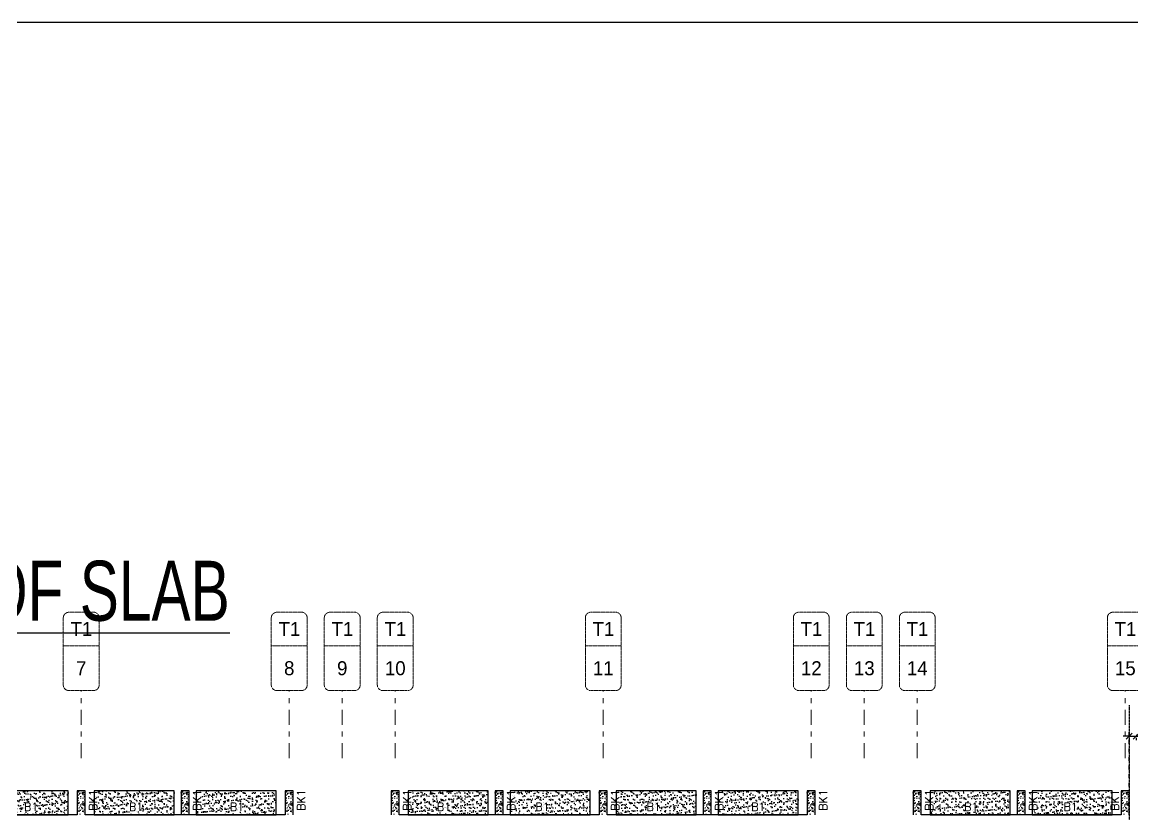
# Model space of a CAD drawing. Header units: millimetres. Extents: x 1078357 to 2594950, y -4969473 to -4636555.
# Drawn here: x 1372551 to 1400314, y -4656810 to -4636994 of the extents above; entities that cross this region are included whole.
import ezdxf
from ezdxf.enums import TextEntityAlignment as Align

# ---------------------------------------------------------------- set-up
doc = ezdxf.new("R2010")
doc.units = ezdxf.units.MM
doc.header["$PDMODE"] = 35
for name, pattern in [('CENTER', [2, 1.25, -0.25, 0.25, -0.25]), ('CONTINOUS', [0]), ('DGN STYLE 7', [8.34, 3.75, -1.67, 1.25, -1.67]), ('DOT', [0.25, 0, -0.25]), ('HIDDEN', [0.375, 0.25, -0.125]), ('New Retail block$0$CONTINOUS', [0])]:
    doc.linetypes.add(name, pattern=pattern)
doc.layers.get('0').update_dxf_attribs({"lineweight": 0})
doc.layers.get('Defpoints').update_dxf_attribs({"lineweight": 0})
for name, color, linetype, lineweight in [('A-_ANOTDIMA_D-', 6, 'Continuous', 13), ('A-_ANOTGRID_E-', 8, 'DGN STYLE 7', 13), ('Boundary', 40, 'Continuous', 30), ('GRID LINE', 8, 'Continuous', 0), ('HATCH', 8, 'Continuous', 30), ('S-NON STR RCC WALL', 8, 'Continuous', 0)]:
    doc.layers.add(name, color=color, linetype=linetype, lineweight=lineweight)
for name, color, linetype in [('B-200x650', 241, 'HIDDEN'), ('EXPANSION JOINT', 10, 'HIDDEN'), ('EXPANTION JOINT', 240, 'Continuous'), ('S TEXT', 7, 'Continuous'), ('S-PROJECTION', 54, 'New Retail block$0$CONTINOUS')]:
    doc.layers.add(name, color=color, linetype=linetype)
doc.styles.add('Roman', font='romans')
doc.styles.add('ROMANS', font='romans.shx', dxfattribs={"width": 0.85})
doc.styles.add('SANSSERIF', font='sas_____.pfb')
doc.styles.get("Standard").update_dxf_attribs({"font": 'Adani Regular.ttf', "height": 500})
doc.dimstyles.new('HARESH', dxfattribs={"dimtxt": 150, "dimasz": 75, "dimexe": 0, "dimexo": 0, "dimgap": 25, "dimtad": 1, "dimdec": 0, "dimdsep": 46, "dimtxsty": 'Roman', "dimblk": 'OBLIQUE', "dimcen": 225, "dimdle": 25, "dimclrd": 2, "dimclre": 2, "dimclrt": 7, "dimadec": 8, "dimazin": 1, "dimtfac": 1, "dimtdec": 0, "dimtmove": 0, "dimatfit": 0, "dimfxl": 1, "dimlwd": -1, "dimlwe": -1, "dimarcsym": 0})

# ---------------------------------------------------------------- blocks, each defined once
blk = doc.blocks.new('_Oblique')
at = {"color": 0, "linetype": 'ByBlock', "lineweight": -2}
blk.add_line((-0.5, -0.5), (0.5, 0.5), dxfattribs=at)
blk = doc.blocks.new('*D1139')
at = {"layer": 'Defpoints', "color": 0, "linetype": 'CONTINOUS', "ltscale": 0.5, "transparency": 16777216}
for p in [(1400401, -4654796, 3), (1400401, -4654846), (1400227, -4656809, 0)]:
    blk.add_point(p, dxfattribs=at)
at = {"layer": 'EXPANTION JOINT', "color": 2, "linetype": 'CONTINOUS', "ltscale": 0.5, "transparency": 16777216}
for p, q in [((1400227, -4654846), (1400077, -4654846)), ((1400227, -4654846), (1400401, -4654846)), ((1400401, -4654846), (1403766, -4654846))]:
    blk.add_line(p, q, dxfattribs=at)
at = {"layer": 'EXPANTION JOINT', "color": 2, "linetype": 'DOT', "ltscale": 0.5, "transparency": 16777216}
for p, q in [((1400227, -4656809), (1400227, -4654746)), ((1400401, -4654796), (1400401, -4654946))]:
    blk.add_line(p, q, dxfattribs=at)
at = {"layer": 'EXPANTION JOINT', "color": 2, "linetype": 'CONTINOUS', "ltscale": 0.5, "transparency": 16777216, "xscale": 150, "yscale": 150, "zscale": 150}
blk.add_blockref('_Oblique', (1400227, -4654846), dxfattribs=at)
at = {"layer": 'EXPANTION JOINT', "color": 2, "linetype": 'CONTINOUS', "ltscale": 0.5, "transparency": 16777216, "xscale": 150, "yscale": 150, "zscale": 150, "rotation": 180}
blk.add_blockref('_Oblique', (1400401, -4654846), dxfattribs=at)
at = {"layer": 'EXPANTION JOINT', "color": 7, "linetype": 'CONTINOUS', "ltscale": 0.5, "transparency": 16777216, "char_height": 225, "attachment_point": 5, "style": 'Roman'}
for s, insert in [('175mm', (1402234, -4654659)), ('EXPANSION JOINT ', (1402234, -4655034))]:
    blk.add_mtext(s, dxfattribs=dict(at, insert=insert))
blk = doc.blocks.new('*D1140')
at = {"layer": 'Defpoints', "color": 0, "linetype": 'CONTINOUS', "ltscale": 0.5, "transparency": 16777216}
for p in [(1400401, -4654796, 3), (1400401, -4654846), (1400227, -4656809, 0)]:
    blk.add_point(p, dxfattribs=at)
at = {"layer": 'EXPANTION JOINT', "color": 2, "linetype": 'CONTINOUS', "ltscale": 0.5, "transparency": 16777216}
for p, q in [((1400227, -4654846), (1400077, -4654846)), ((1400227, -4654846), (1400401, -4654846)), ((1400401, -4654846), (1403766, -4654846))]:
    blk.add_line(p, q, dxfattribs=at)
at = {"layer": 'EXPANTION JOINT', "color": 2, "linetype": 'DOT', "ltscale": 0.5, "transparency": 16777216}
for p, q in [((1400227, -4656809), (1400227, -4654746)), ((1400401, -4654796), (1400401, -4654946))]:
    blk.add_line(p, q, dxfattribs=at)
at = {"layer": 'EXPANTION JOINT', "color": 2, "linetype": 'CONTINOUS', "ltscale": 0.5, "transparency": 16777216, "xscale": 150, "yscale": 150, "zscale": 150}
blk.add_blockref('_Oblique', (1400227, -4654846), dxfattribs=at)
at = {"layer": 'EXPANTION JOINT', "color": 2, "linetype": 'CONTINOUS', "ltscale": 0.5, "transparency": 16777216, "xscale": 150, "yscale": 150, "zscale": 150, "rotation": 180}
blk.add_blockref('_Oblique', (1400401, -4654846), dxfattribs=at)
at = {"layer": 'EXPANTION JOINT', "color": 7, "linetype": 'CONTINOUS', "ltscale": 0.5, "transparency": 16777216, "char_height": 225, "attachment_point": 5, "style": 'Roman'}
for s, insert in [('175mm', (1402234, -4654659)), ('EXPANSION JOINT ', (1402234, -4655034))]:
    blk.add_mtext(s, dxfattribs=dict(at, insert=insert))
blk = doc.blocks.new('Tower grid nomenclature-ex')
at = {"layer": 'A-_ANOTGRID_E-'}
blk.add_lwpolyline([(-1250, -600), (1750, -600, 0.414214), (2000, -350), (2000, 750, 0.414214), (1750, 1000), (-1250, 1000, 0.414214), (-1500, 750), (-1500, -350, 0.414214)], format="xyb", close=True, dxfattribs=at)
blk.add_lwpolyline([(0, 1000), (0, -600)], dxfattribs=at)
at = {"layer": 'A-_ANOTGRID_E-', "flags": 8}
for p in [(-1235, 400), (1788, 400)]:
    blk.add_attdef('GRID', text='', height=625, dxfattribs=at).set_placement(p, align=Align.MIDDLE_CENTER)
blk = doc.blocks.new('T1')
at = {"layer": 'GRID LINE', "linetype": 'DGN STYLE 7', "ltscale": 100, "elevation": 0}
for points in [[(57886, -31827), (57886, -30138)], [(63086, -31827), (63086, -30138)], [(64411, -31827), (64411, -30138)], [(65736, -31827), (65736, -30138)], [(70936, -31827), (70936, -30138)], [(76136, -31827), (76136, -30138)], [(77461, -31827), (77461, -30138)], [(78786, -31827), (78786, -30138)], [(83986, -31827), (83986, -30138)]]:
    blk.add_lwpolyline(points, dxfattribs=at)
at = {"layer": 'GRID LINE'}
ref = blk.add_blockref('Tower grid nomenclature-ex', (57774, -29018, 0), dxfattribs=dict(at, xscale=0.56, yscale=0.56, zscale=0.56, rotation=270))
ref.add_attrib('GRID', '7', dxfattribs={"layer": 'A-_ANOTGRID_E-', "height": 350}).set_placement((57886, -29578, 0), align=Align.MIDDLE_CENTER)
ref.add_attrib('GRID', 'T1', dxfattribs={"layer": 'A-_ANOTGRID_E-', "height": 350}).set_placement((57891, -28598, 0), align=Align.MIDDLE_CENTER)
ref = blk.add_blockref('Tower grid nomenclature-ex', (62974, -29018, 0), dxfattribs=dict(at, xscale=0.56, yscale=0.56, zscale=0.56, rotation=270))
ref.add_attrib('GRID', '8', dxfattribs={"layer": 'A-_ANOTGRID_E-', "height": 350}).set_placement((63086, -29578, 0), align=Align.MIDDLE_CENTER)
ref.add_attrib('GRID', 'T1', dxfattribs={"layer": 'A-_ANOTGRID_E-', "height": 350}).set_placement((63091, -28598, 0), align=Align.MIDDLE_CENTER)
ref = blk.add_blockref('Tower grid nomenclature-ex', (64299, -29018, 0), dxfattribs=dict(at, xscale=0.56, yscale=0.56, zscale=0.56, rotation=270))
ref.add_attrib('GRID', '9', dxfattribs={"layer": 'A-_ANOTGRID_E-', "height": 350}).set_placement((64411, -29578, 0), align=Align.MIDDLE_CENTER)
ref.add_attrib('GRID', 'T1', dxfattribs={"layer": 'A-_ANOTGRID_E-', "height": 350}).set_placement((64416, -28598, 0), align=Align.MIDDLE_CENTER)
ref = blk.add_blockref('Tower grid nomenclature-ex', (65624, -29018, 0), dxfattribs=dict(at, xscale=0.56, yscale=0.56, zscale=0.56, rotation=270))
ref.add_attrib('GRID', '10', dxfattribs={"layer": 'A-_ANOTGRID_E-', "height": 350}).set_placement((65736, -29578, 0), align=Align.MIDDLE_CENTER)
ref.add_attrib('GRID', 'T1', dxfattribs={"layer": 'A-_ANOTGRID_E-', "height": 350}).set_placement((65741, -28598, 0), align=Align.MIDDLE_CENTER)
ref = blk.add_blockref('Tower grid nomenclature-ex', (70824, -29018, 0), dxfattribs=dict(at, xscale=0.56, yscale=0.56, zscale=0.56, rotation=270))
ref.add_attrib('GRID', '11', dxfattribs={"layer": 'A-_ANOTGRID_E-', "height": 350}).set_placement((70936, -29578, 0), align=Align.MIDDLE_CENTER)
ref.add_attrib('GRID', 'T1', dxfattribs={"layer": 'A-_ANOTGRID_E-', "height": 350}).set_placement((70941, -28598, 0), align=Align.MIDDLE_CENTER)
ref = blk.add_blockref('Tower grid nomenclature-ex', (76024, -29018, 0), dxfattribs=dict(at, xscale=0.56, yscale=0.56, zscale=0.56, rotation=270))
ref.add_attrib('GRID', '12', dxfattribs={"layer": 'A-_ANOTGRID_E-', "height": 350}).set_placement((76136, -29578, 0), align=Align.MIDDLE_CENTER)
ref.add_attrib('GRID', 'T1', dxfattribs={"layer": 'A-_ANOTGRID_E-', "height": 350}).set_placement((76141, -28598, 0), align=Align.MIDDLE_CENTER)
ref = blk.add_blockref('Tower grid nomenclature-ex', (77349, -29018, 0), dxfattribs=dict(at, xscale=0.56, yscale=0.56, zscale=0.56, rotation=270))
ref.add_attrib('GRID', '13', dxfattribs={"layer": 'A-_ANOTGRID_E-', "height": 350}).set_placement((77461, -29578, 0), align=Align.MIDDLE_CENTER)
ref.add_attrib('GRID', 'T1', dxfattribs={"layer": 'A-_ANOTGRID_E-', "height": 350}).set_placement((77466, -28598, 0), align=Align.MIDDLE_CENTER)
ref = blk.add_blockref('Tower grid nomenclature-ex', (78674, -29018, 0), dxfattribs=dict(at, xscale=0.56, yscale=0.56, zscale=0.56, rotation=270))
ref.add_attrib('GRID', '14', dxfattribs={"layer": 'A-_ANOTGRID_E-', "height": 350}).set_placement((78786, -29578, 0), align=Align.MIDDLE_CENTER)
ref.add_attrib('GRID', 'T1', dxfattribs={"layer": 'A-_ANOTGRID_E-', "height": 350}).set_placement((78791, -28598, 0), align=Align.MIDDLE_CENTER)
ref = blk.add_blockref('Tower grid nomenclature-ex', (83874, -29018, 0), dxfattribs=dict(at, xscale=0.56, yscale=0.56, zscale=0.56, rotation=270))
ref.add_attrib('GRID', '15', dxfattribs={"layer": 'A-_ANOTGRID_E-', "height": 350}).set_placement((83986, -29578, 0), align=Align.MIDDLE_CENTER)
ref.add_attrib('GRID', 'T1', dxfattribs={"layer": 'A-_ANOTGRID_E-', "height": 350}).set_placement((83991, -28598, 0), align=Align.MIDDLE_CENTER)

msp = doc.modelspace()

# ---------------------------------------------------------------- hatches: boundary and pattern name
at = {"layer": 'HATCH'}
h = msp.add_hatch(dxfattribs=at)
h.set_pattern_fill('AR-SAND', color=8, scale=3, angle=179.97015)
h.set_pattern_definition([(37.4701541, (-1487107.07, 9330760.54), (-4.7236114, 146.8264517), [0, -115.824, 0, -129.54, 0, -123.825]), (7.4701541, (-1487107.07, 9330760.54), (134.9689868, 214.9772528), [0, -62.484, 0, -104.394, 0, -40.005]), (327.4701541, (-1487200.8, 9330760.59), (237.2979035, 0.3075449), [0, -38.1, 0, -137.16, 0, -179.07]), (317.4701541, (-1487200.8, 9330760.6), (229.1017424, 66.759465), [0, -19.05, 0, -89.916, 0, -102.87])])
h.paths.add_polyline_path([(1373701.5, -4656209.7), (1371701.5, -4656209.7), (1371701.5, -4656809.7), (1373701.5, -4656809.7)])
h = msp.add_hatch(dxfattribs=at)
h.set_pattern_fill('AR-SAND', color=8, scale=3, angle=179.97015)
h.set_pattern_definition([(37.4701541, (-1489757.07, 9330760.54), (-4.7236114, 146.8264517), [0, -115.824, 0, -129.54, 0, -123.825]), (7.4701541, (-1489757.07, 9330760.54), (134.9689868, 214.9772528), [0, -62.484, 0, -104.394, 0, -40.005]), (327.4701541, (-1489850.8, 9330760.59), (237.2979035, 0.3075449), [0, -38.1, 0, -137.16, 0, -179.07]), (317.4701541, (-1489850.8, 9330760.6), (229.1017424, 66.759465), [0, -19.05, 0, -89.916, 0, -102.87])])
h.paths.add_polyline_path([(1376351.5, -4656209.7), (1374351.5, -4656209.7), (1374351.5, -4656809.7), (1376351.5, -4656809.7)])
h = msp.add_hatch(dxfattribs=at)
h.set_pattern_fill('AR-SAND', color=8, scale=3, angle=179.97015)
h.set_pattern_definition([(37.4701541, (-1492307.07, 9330760.54), (-4.7236114, 146.8264517), [0, -115.824, 0, -129.54, 0, -123.825]), (7.4701541, (-1492307.07, 9330760.54), (134.9689868, 214.9772528), [0, -62.484, 0, -104.394, 0, -40.005]), (327.4701541, (-1492400.8, 9330760.59), (237.2979035, 0.3075449), [0, -38.1, 0, -137.16, 0, -179.07]), (317.4701541, (-1492400.8, 9330760.6), (229.1017424, 66.759465), [0, -19.05, 0, -89.916, 0, -102.87])])
h.paths.add_polyline_path([(1378901.5, -4656209.7), (1376901.5, -4656209.7), (1376901.5, -4656809.7), (1378901.5, -4656809.7)])
h = msp.add_hatch(dxfattribs=at)
h.set_pattern_fill('AR-SAND', color=8, scale=3, angle=179.97015)
h.set_pattern_definition([(37.4701541, (-1497607.07, 9330760.54), (-4.7236114, 146.8264517), [0, -115.824, 0, -129.54, 0, -123.825]), (7.4701541, (-1497607.07, 9330760.54), (134.9689868, 214.9772528), [0, -62.484, 0, -104.394, 0, -40.005]), (327.4701541, (-1497700.8, 9330760.59), (237.2979035, 0.3075449), [0, -38.1, 0, -137.16, 0, -179.07]), (317.4701541, (-1497700.8, 9330760.6), (229.1017424, 66.759465), [0, -19.05, 0, -89.916, 0, -102.87])])
h.paths.add_polyline_path([(1384201.5, -4656209.7), (1382201.5, -4656209.7), (1382201.5, -4656809.7), (1384201.5, -4656809.7)])
h = msp.add_hatch(dxfattribs=at)
h.set_pattern_fill('AR-SAND', color=8, scale=3, angle=179.97015)
h.set_pattern_definition([(37.4701541, (-1500157.07, 9330760.54), (-4.7236114, 146.8264517), [0, -115.824, 0, -129.54, 0, -123.825]), (7.4701541, (-1500157.07, 9330760.54), (134.9689868, 214.9772528), [0, -62.484, 0, -104.394, 0, -40.005]), (327.4701541, (-1500250.8, 9330760.59), (237.2979035, 0.3075449), [0, -38.1, 0, -137.16, 0, -179.07]), (317.4701541, (-1500250.8, 9330760.6), (229.1017424, 66.759465), [0, -19.05, 0, -89.916, 0, -102.87])])
h.paths.add_polyline_path([(1386751.5, -4656209.7), (1384751.5, -4656209.7), (1384751.5, -4656809.7), (1386751.5, -4656809.7)])
h = msp.add_hatch(dxfattribs=at)
h.set_pattern_fill('AR-SAND', color=8, scale=3, angle=179.97015)
h.set_pattern_definition([(37.4701541, (-1502807.07, 9330760.54), (-4.7236114, 146.8264517), [0, -115.824, 0, -129.54, 0, -123.825]), (7.4701541, (-1502807.07, 9330760.54), (134.9689868, 214.9772528), [0, -62.484, 0, -104.394, 0, -40.005]), (327.4701541, (-1502900.8, 9330760.59), (237.2979035, 0.3075449), [0, -38.1, 0, -137.16, 0, -179.07]), (317.4701541, (-1502900.8, 9330760.6), (229.1017424, 66.759465), [0, -19.05, 0, -89.916, 0, -102.87])])
h.paths.add_polyline_path([(1389401.5, -4656209.7), (1387401.5, -4656209.7), (1387401.5, -4656809.7), (1389401.5, -4656809.7)])
h = msp.add_hatch(dxfattribs=at)
h.set_pattern_fill('AR-SAND', color=8, scale=3, angle=179.97015)
h.set_pattern_definition([(37.4701541, (-1505357.07, 9330760.54), (-4.7236114, 146.8264517), [0, -115.824, 0, -129.54, 0, -123.825]), (7.4701541, (-1505357.07, 9330760.54), (134.9689868, 214.9772528), [0, -62.484, 0, -104.394, 0, -40.005]), (327.4701541, (-1505450.8, 9330760.59), (237.2979035, 0.3075449), [0, -38.1, 0, -137.16, 0, -179.07]), (317.4701541, (-1505450.8, 9330760.6), (229.1017424, 66.759465), [0, -19.05, 0, -89.916, 0, -102.87])])
h.paths.add_polyline_path([(1391951.5, -4656209.7), (1389951.5, -4656209.7), (1389951.5, -4656809.7), (1391951.5, -4656809.7)])
h = msp.add_hatch(dxfattribs=at)
h.set_pattern_fill('AR-SAND', color=8, scale=3, angle=179.97015)
h.set_pattern_definition([(37.4701541, (-1510657.07, 9330760.54), (-4.7236114, 146.8264517), [0, -115.824, 0, -129.54, 0, -123.825]), (7.4701541, (-1510657.07, 9330760.54), (134.9689868, 214.9772528), [0, -62.484, 0, -104.394, 0, -40.005]), (327.4701541, (-1510750.8, 9330760.59), (237.2979035, 0.3075449), [0, -38.1, 0, -137.16, 0, -179.07]), (317.4701541, (-1510750.8, 9330760.6), (229.1017424, 66.759465), [0, -19.05, 0, -89.916, 0, -102.87])])
h.paths.add_polyline_path([(1397251.5, -4656209.7), (1395251.5, -4656209.7), (1395251.5, -4656809.7), (1397251.5, -4656809.7)])
h = msp.add_hatch(dxfattribs=at)
h.set_pattern_fill('AR-SAND', color=8, scale=3, angle=179.97015)
h.set_pattern_definition([(37.4701541, (-1513207.07, 9330760.54), (-4.7236114, 146.8264517), [0, -115.824, 0, -129.54, 0, -123.825]), (7.4701541, (-1513207.07, 9330760.54), (134.9689868, 214.9772528), [0, -62.484, 0, -104.394, 0, -40.005]), (327.4701541, (-1513300.8, 9330760.59), (237.2979035, 0.3075449), [0, -38.1, 0, -137.16, 0, -179.07]), (317.4701541, (-1513300.8, 9330760.6), (229.1017424, 66.759465), [0, -19.05, 0, -89.916, 0, -102.87])])
h.paths.add_polyline_path([(1399801.5, -4656209.7), (1397801.5, -4656209.7), (1397801.5, -4656809.7), (1399801.5, -4656809.7)])
at = {"layer": 'S-NON STR RCC WALL'}
h = msp.add_hatch(dxfattribs=at)
h.set_pattern_fill('AR-CONC', color=256, angle=180)
h.set_pattern_definition([(50, (-7159918.55, 32898878.51), (182.184669, -15.93908554), [19.05, -209.55]), (355, (-7159918.55, 32898878.51), (-35.2434214, 191.0568452), [15.24, -167.6405842]), (100.4514447, (-7159903.36, 32898877.18), (146.9412471, 175.1177519), [16.1900088, -178.0902446]), (46.1842, (-7159918.55, 32898929.31), (271.0790409, -42.0423279), [28.575, -314.325]), (96.6355576, (-7159895.96, 32898925.8), (237.404134, 247.4261246), [24.2850231, -267.1356082]), (351.1841512, (-7159918.55, 32898929.3), (237.404134, 247.4261246), [22.859967, -251.459732]), (21, (-7159893.15, 32898916.61), (151.61439127, -102.2651982), [19.05, -209.55]), (326, (-7159893.15, 32898916.61), (61.80202835, 184.1879661), [15.24, -167.64]), (71.451445, (-7159880.51, 32898908.09), (213.4164193, 81.9227689), [16.1900088, -178.0899376]), (37.5, (-7159918.545, 32898878.51), (3.08860325, 84.55503887), [0, -165.608, 0, -170.18, 0, -168.275]), (7.5, (-7159918.545, 32898878.51), (66.8196625, 100.18057482), [0, -97.028, 0, -161.798, 0, -64.135]), (327.5, (-7159975.19, 32898878.51), (135.59059517, -5.72874399), [0, -63.5, 0, -198.12, 0, -262.89]), (317.5, (-7160000.59, 32898878.51), (148.1291814, 25.42649103), [0, -82.55, 0, -131.572, 0, -186.69])])
h.paths.add_polyline_path([(1374126.2, -4656809.7), (1374126.2, -4656209.7), (1373926.2, -4656209.7), (1373926.2, -4656809.7), (1374126.2, -4656809.7)], is_closed=False)
h = msp.add_hatch(dxfattribs=at)
h.set_pattern_fill('AR-CONC', color=256, angle=180)
h.set_pattern_definition([(50, (-7157318.57, 32898878.52), (182.184669, -15.93908554), [19.05, -209.55]), (355, (-7157318.57, 32898878.52), (-35.2434214, 191.0568452), [15.24, -167.6405842]), (100.4514447, (-7157303.38, 32898877.19), (146.9412471, 175.1177519), [16.1900088, -178.0902446]), (46.1842, (-7157318.57, 32898929.32), (271.0790409, -42.0423279), [28.575, -314.325]), (96.6355576, (-7157295.98, 32898925.81), (237.404134, 247.4261246), [24.2850231, -267.1356082]), (351.1841512, (-7157318.57, 32898929.32), (237.404134, 247.4261246), [22.859967, -251.459732]), (21, (-7157293.17, 32898916.62), (151.61439127, -102.2651982), [19.05, -209.55]), (326, (-7157293.17, 32898916.62), (61.80202835, 184.1879661), [15.24, -167.64]), (71.451445, (-7157280.53, 32898908.1), (213.4164193, 81.9227689), [16.1900088, -178.0899376]), (37.5, (-7157318.566, 32898878.52), (3.08860325, 84.55503887), [0, -165.608, 0, -170.18, 0, -168.275]), (7.5, (-7157318.57, 32898878.52), (66.8196625, 100.18057482), [0, -97.028, 0, -161.798, 0, -64.135]), (327.5, (-7157375.21, 32898878.52), (135.59059517, -5.72874399), [0, -63.5, 0, -198.12, 0, -262.89]), (317.5, (-7157400.61, 32898878.52), (148.1291814, 25.42649103), [0, -82.55, 0, -131.572, 0, -186.69])])
h.paths.add_polyline_path([(1376726.2, -4656809.7), (1376726.2, -4656209.7), (1376526.2, -4656209.7), (1376526.2, -4656809.7), (1376726.2, -4656809.7)], is_closed=False)
h = msp.add_hatch(dxfattribs=at)
h.set_pattern_fill('AR-CONC', color=256, angle=180)
h.set_pattern_definition([(50, (-7154718.57, 32898878.58), (182.184669, -15.93908554), [19.05, -209.55]), (355, (-7154718.57, 32898878.58), (-35.2434214, 191.0568452), [15.24, -167.6405842]), (100.4514447, (-7154703.38, 32898877.25), (146.9412471, 175.1177519), [16.1900088, -178.0902446]), (46.1842, (-7154718.57, 32898929.38), (271.0790409, -42.0423279), [28.575, -314.325]), (96.6355576, (-7154695.98, 32898925.87), (237.404134, 247.4261246), [24.2850231, -267.1356082]), (351.1841512, (-7154718.57, 32898929.38), (237.404134, 247.4261246), [22.859967, -251.459732]), (21, (-7154693.17, 32898916.68), (151.61439127, -102.2651982), [19.05, -209.55]), (326, (-7154693.17, 32898916.68), (61.80202835, 184.1879661), [15.24, -167.64]), (71.451445, (-7154680.53, 32898908.16), (213.4164193, 81.9227689), [16.1900088, -178.0899376]), (37.5, (-7154718.566, 32898878.58), (3.08860325, 84.55503887), [0, -165.608, 0, -170.18, 0, -168.275]), (7.5, (-7154718.57, 32898878.58), (66.8196625, 100.18057482), [0, -97.028, 0, -161.798, 0, -64.135]), (327.5, (-7154775.21, 32898878.58), (135.59059517, -5.72874399), [0, -63.5, 0, -198.12, 0, -262.89]), (317.5, (-7154800.61, 32898878.58), (148.1291814, 25.42649103), [0, -82.55, 0, -131.572, 0, -186.69])])
h.paths.add_polyline_path([(1379326.2, -4656809.6), (1379326.2, -4656209.6), (1379126.2, -4656209.6), (1379126.2, -4656809.6), (1379326.2, -4656809.6)], is_closed=False)
h = msp.add_hatch(dxfattribs=at)
h.set_pattern_fill('AR-CONC', color=256, angle=180)
h.set_pattern_definition([(50, (-7152068.57, 32898878.51), (182.184669, -15.93908554), [19.05, -209.55]), (355, (-7152068.57, 32898878.51), (-35.2434214, 191.0568452), [15.24, -167.6405842]), (100.4514447, (-7152053.38, 32898877.18), (146.9412471, 175.1177519), [16.1900088, -178.0902446]), (46.1842, (-7152068.57, 32898929.31), (271.0790409, -42.0423279), [28.575, -314.325]), (96.6355576, (-7152045.98, 32898925.8), (237.404134, 247.4261246), [24.2850231, -267.1356082]), (351.1841512, (-7152068.57, 32898929.3), (237.404134, 247.4261246), [22.859967, -251.459732]), (21, (-7152043.17, 32898916.61), (151.61439127, -102.2651982), [19.05, -209.55]), (326, (-7152043.17, 32898916.61), (61.80202835, 184.1879661), [15.24, -167.64]), (71.451445, (-7152030.53, 32898908.09), (213.4164193, 81.9227689), [16.1900088, -178.0899376]), (37.5, (-7152068.566, 32898878.51), (3.08860325, 84.55503887), [0, -165.608, 0, -170.18, 0, -168.275]), (7.5, (-7152068.57, 32898878.51), (66.8196625, 100.18057482), [0, -97.028, 0, -161.798, 0, -64.135]), (327.5, (-7152125.21, 32898878.51), (135.59059517, -5.72874399), [0, -63.5, 0, -198.12, 0, -262.89]), (317.5, (-7152150.61, 32898878.51), (148.1291814, 25.42649103), [0, -82.55, 0, -131.572, 0, -186.69])])
h.paths.add_polyline_path([(1381976.2, -4656809.7), (1381976.2, -4656209.7), (1381776.2, -4656209.7), (1381776.2, -4656809.7), (1381976.2, -4656809.7)], is_closed=False)
h = msp.add_hatch(dxfattribs=at)
h.set_pattern_fill('AR-CONC', color=256, angle=180)
h.set_pattern_definition([(50, (-7149468.57, 32898878.52), (182.184669, -15.93908554), [19.05, -209.55]), (355, (-7149468.57, 32898878.52), (-35.2434214, 191.0568452), [15.24, -167.6405842]), (100.4514447, (-7149453.38, 32898877.19), (146.9412471, 175.1177519), [16.1900088, -178.0902446]), (46.1842, (-7149468.57, 32898929.32), (271.0790409, -42.0423279), [28.575, -314.325]), (96.6355576, (-7149445.98, 32898925.81), (237.404134, 247.4261246), [24.2850231, -267.1356082]), (351.1841512, (-7149468.57, 32898929.32), (237.404134, 247.4261246), [22.859967, -251.459732]), (21, (-7149443.17, 32898916.62), (151.61439127, -102.2651982), [19.05, -209.55]), (326, (-7149443.17, 32898916.62), (61.80202835, 184.1879661), [15.24, -167.64]), (71.451445, (-7149430.53, 32898908.1), (213.4164193, 81.9227689), [16.1900088, -178.0899376]), (37.5, (-7149468.566, 32898878.52), (3.08860325, 84.55503887), [0, -165.608, 0, -170.18, 0, -168.275]), (7.5, (-7149468.57, 32898878.52), (66.8196625, 100.18057482), [0, -97.028, 0, -161.798, 0, -64.135]), (327.5, (-7149525.21, 32898878.52), (135.59059517, -5.72874399), [0, -63.5, 0, -198.12, 0, -262.89]), (317.5, (-7149550.61, 32898878.52), (148.1291814, 25.42649103), [0, -82.55, 0, -131.572, 0, -186.69])])
h.paths.add_polyline_path([(1384576.2, -4656809.7), (1384576.2, -4656209.7), (1384376.2, -4656209.7), (1384376.2, -4656809.7), (1384576.2, -4656809.7)], is_closed=False)
h = msp.add_hatch(dxfattribs=at)
h.set_pattern_fill('AR-CONC', color=256, angle=180)
h.set_pattern_definition([(50, (-7146868.55, 32898878.51), (182.184669, -15.93908554), [19.05, -209.55]), (355, (-7146868.55, 32898878.51), (-35.2434214, 191.0568452), [15.24, -167.6405842]), (100.4514447, (-7146853.36, 32898877.18), (146.9412471, 175.1177519), [16.1900088, -178.0902446]), (46.1842, (-7146868.55, 32898929.31), (271.0790409, -42.0423279), [28.575, -314.325]), (96.6355576, (-7146845.96, 32898925.8), (237.404134, 247.4261246), [24.2850231, -267.1356082]), (351.1841512, (-7146868.55, 32898929.3), (237.404134, 247.4261246), [22.859967, -251.459732]), (21, (-7146843.15, 32898916.61), (151.61439127, -102.2651982), [19.05, -209.55]), (326, (-7146843.15, 32898916.61), (61.80202835, 184.1879661), [15.24, -167.64]), (71.451445, (-7146830.51, 32898908.09), (213.4164193, 81.9227689), [16.1900088, -178.0899376]), (37.5, (-7146868.545, 32898878.51), (3.08860325, 84.55503887), [0, -165.608, 0, -170.18, 0, -168.275]), (7.5, (-7146868.545, 32898878.51), (66.8196625, 100.18057482), [0, -97.028, 0, -161.798, 0, -64.135]), (327.5, (-7146925.19, 32898878.51), (135.59059517, -5.72874399), [0, -63.5, 0, -198.12, 0, -262.89]), (317.5, (-7146950.59, 32898878.51), (148.1291814, 25.42649103), [0, -82.55, 0, -131.572, 0, -186.69])])
h.paths.add_polyline_path([(1387176.2, -4656809.7), (1387176.2, -4656209.7), (1386976.2, -4656209.7), (1386976.2, -4656809.7), (1387176.2, -4656809.7)], is_closed=False)
h = msp.add_hatch(dxfattribs=at)
h.set_pattern_fill('AR-CONC', color=256, angle=180)
h.set_pattern_definition([(50, (-7144268.55, 32898878.51), (182.184669, -15.93908554), [19.05, -209.55]), (355, (-7144268.55, 32898878.51), (-35.2434214, 191.0568452), [15.24, -167.6405842]), (100.4514447, (-7144253.36, 32898877.18), (146.9412471, 175.1177519), [16.1900088, -178.0902446]), (46.1842, (-7144268.55, 32898929.31), (271.0790409, -42.0423279), [28.575, -314.325]), (96.6355576, (-7144245.96, 32898925.8), (237.404134, 247.4261246), [24.2850231, -267.1356082]), (351.1841512, (-7144268.55, 32898929.3), (237.404134, 247.4261246), [22.859967, -251.459732]), (21, (-7144243.15, 32898916.61), (151.61439127, -102.2651982), [19.05, -209.55]), (326, (-7144243.15, 32898916.61), (61.80202835, 184.1879661), [15.24, -167.64]), (71.451445, (-7144230.51, 32898908.09), (213.4164193, 81.9227689), [16.1900088, -178.0899376]), (37.5, (-7144268.545, 32898878.51), (3.08860325, 84.55503887), [0, -165.608, 0, -170.18, 0, -168.275]), (7.5, (-7144268.545, 32898878.51), (66.8196625, 100.18057482), [0, -97.028, 0, -161.798, 0, -64.135]), (327.5, (-7144325.19, 32898878.51), (135.59059517, -5.72874399), [0, -63.5, 0, -198.12, 0, -262.89]), (317.5, (-7144350.59, 32898878.51), (148.1291814, 25.42649103), [0, -82.55, 0, -131.572, 0, -186.69])])
h.paths.add_polyline_path([(1389776.2, -4656809.7), (1389776.2, -4656209.7), (1389576.2, -4656209.7), (1389576.2, -4656809.7), (1389776.2, -4656809.7)], is_closed=False)
h = msp.add_hatch(dxfattribs=at)
h.set_pattern_fill('AR-CONC', color=256, angle=180)
h.set_pattern_definition([(50, (-7141668.55, 32898878.51), (182.184669, -15.93908554), [19.05, -209.55]), (355, (-7141668.55, 32898878.51), (-35.2434214, 191.0568452), [15.24, -167.6405842]), (100.4514447, (-7141653.36, 32898877.18), (146.9412471, 175.1177519), [16.1900088, -178.0902446]), (46.1842, (-7141668.55, 32898929.31), (271.0790409, -42.0423279), [28.575, -314.325]), (96.6355576, (-7141645.96, 32898925.8), (237.404134, 247.4261246), [24.2850231, -267.1356082]), (351.1841512, (-7141668.55, 32898929.3), (237.404134, 247.4261246), [22.859967, -251.459732]), (21, (-7141643.15, 32898916.61), (151.61439127, -102.2651982), [19.05, -209.55]), (326, (-7141643.15, 32898916.61), (61.80202835, 184.1879661), [15.24, -167.64]), (71.451445, (-7141630.51, 32898908.09), (213.4164193, 81.9227689), [16.1900088, -178.0899376]), (37.5, (-7141668.545, 32898878.51), (3.08860325, 84.55503887), [0, -165.608, 0, -170.18, 0, -168.275]), (7.5, (-7141668.545, 32898878.51), (66.8196625, 100.18057482), [0, -97.028, 0, -161.798, 0, -64.135]), (327.5, (-7141725.19, 32898878.51), (135.59059517, -5.72874399), [0, -63.5, 0, -198.12, 0, -262.89]), (317.5, (-7141750.59, 32898878.51), (148.1291814, 25.42649103), [0, -82.55, 0, -131.572, 0, -186.69])])
h.paths.add_polyline_path([(1392376.2, -4656809.7), (1392376.2, -4656209.7), (1392176.2, -4656209.7), (1392176.2, -4656809.7), (1392376.2, -4656809.7)], is_closed=False)
h = msp.add_hatch(dxfattribs=at)
h.set_pattern_fill('AR-CONC', color=256, angle=180)
h.set_pattern_definition([(50, (-7139018.57, 32898878.51), (182.184669, -15.93908554), [19.05, -209.55]), (355, (-7139018.57, 32898878.51), (-35.2434214, 191.0568452), [15.24, -167.6405842]), (100.4514447, (-7139003.38, 32898877.18), (146.9412471, 175.1177519), [16.1900088, -178.0902446]), (46.1842, (-7139018.57, 32898929.31), (271.0790409, -42.0423279), [28.575, -314.325]), (96.6355576, (-7138995.98, 32898925.8), (237.404134, 247.4261246), [24.2850231, -267.1356082]), (351.1841512, (-7139018.57, 32898929.3), (237.404134, 247.4261246), [22.859967, -251.459732]), (21, (-7138993.17, 32898916.61), (151.61439127, -102.2651982), [19.05, -209.55]), (326, (-7138993.17, 32898916.61), (61.80202835, 184.1879661), [15.24, -167.64]), (71.451445, (-7138980.53, 32898908.09), (213.4164193, 81.9227689), [16.1900088, -178.0899376]), (37.5, (-7139018.566, 32898878.51), (3.08860325, 84.55503887), [0, -165.608, 0, -170.18, 0, -168.275]), (7.5, (-7139018.57, 32898878.51), (66.8196625, 100.18057482), [0, -97.028, 0, -161.798, 0, -64.135]), (327.5, (-7139075.21, 32898878.51), (135.59059517, -5.72874399), [0, -63.5, 0, -198.12, 0, -262.89]), (317.5, (-7139100.61, 32898878.51), (148.1291814, 25.42649103), [0, -82.55, 0, -131.572, 0, -186.69])])
h.paths.add_polyline_path([(1395026.2, -4656809.7), (1395026.2, -4656209.7), (1394826.2, -4656209.7), (1394826.2, -4656809.7), (1395026.2, -4656809.7)], is_closed=False)
h = msp.add_hatch(dxfattribs=at)
h.set_pattern_fill('AR-CONC', color=256, angle=180)
h.set_pattern_definition([(50, (-7136418.57, 32898878.52), (182.184669, -15.93908554), [19.05, -209.55]), (355, (-7136418.57, 32898878.52), (-35.2434214, 191.0568452), [15.24, -167.6405842]), (100.4514447, (-7136403.38, 32898877.19), (146.9412471, 175.1177519), [16.1900088, -178.0902446]), (46.1842, (-7136418.57, 32898929.32), (271.0790409, -42.0423279), [28.575, -314.325]), (96.6355576, (-7136395.98, 32898925.81), (237.404134, 247.4261246), [24.2850231, -267.1356082]), (351.1841512, (-7136418.57, 32898929.32), (237.404134, 247.4261246), [22.859967, -251.459732]), (21, (-7136393.17, 32898916.62), (151.61439127, -102.2651982), [19.05, -209.55]), (326, (-7136393.17, 32898916.62), (61.80202835, 184.1879661), [15.24, -167.64]), (71.451445, (-7136380.53, 32898908.1), (213.4164193, 81.9227689), [16.1900088, -178.0899376]), (37.5, (-7136418.566, 32898878.52), (3.08860325, 84.55503887), [0, -165.608, 0, -170.18, 0, -168.275]), (7.5, (-7136418.57, 32898878.52), (66.8196625, 100.18057482), [0, -97.028, 0, -161.798, 0, -64.135]), (327.5, (-7136475.21, 32898878.52), (135.59059517, -5.72874399), [0, -63.5, 0, -198.12, 0, -262.89]), (317.5, (-7136500.61, 32898878.52), (148.1291814, 25.42649103), [0, -82.55, 0, -131.572, 0, -186.69])])
h.paths.add_polyline_path([(1397626.2, -4656809.7), (1397626.2, -4656209.7), (1397426.2, -4656209.7), (1397426.2, -4656809.7), (1397626.2, -4656809.7)], is_closed=False)
h = msp.add_hatch(dxfattribs=at)
h.set_pattern_fill('AR-CONC', color=256, angle=180)
h.set_pattern_definition([(50, (-7133818.57, 32898878.51), (182.184669, -15.93908554), [19.05, -209.55]), (355, (-7133818.57, 32898878.51), (-35.2434214, 191.0568452), [15.24, -167.6405842]), (100.4514447, (-7133803.38, 32898877.18), (146.9412471, 175.1177519), [16.1900088, -178.0902446]), (46.1842, (-7133818.57, 32898929.31), (271.0790409, -42.0423279), [28.575, -314.325]), (96.6355576, (-7133795.98, 32898925.8), (237.404134, 247.4261246), [24.2850231, -267.1356082]), (351.1841512, (-7133818.57, 32898929.3), (237.404134, 247.4261246), [22.859967, -251.459732]), (21, (-7133793.17, 32898916.61), (151.61439127, -102.2651982), [19.05, -209.55]), (326, (-7133793.17, 32898916.61), (61.80202835, 184.1879661), [15.24, -167.64]), (71.451445, (-7133780.53, 32898908.09), (213.4164193, 81.9227689), [16.1900088, -178.0899376]), (37.5, (-7133818.566, 32898878.51), (3.08860325, 84.55503887), [0, -165.608, 0, -170.18, 0, -168.275]), (7.5, (-7133818.57, 32898878.51), (66.8196625, 100.18057482), [0, -97.028, 0, -161.798, 0, -64.135]), (327.5, (-7133875.21, 32898878.51), (135.59059517, -5.72874399), [0, -63.5, 0, -198.12, 0, -262.89]), (317.5, (-7133900.61, 32898878.51), (148.1291814, 25.42649103), [0, -82.55, 0, -131.572, 0, -186.69])])
h.paths.add_polyline_path([(1400226.2, -4656809.7), (1400226.2, -4656209.7), (1400026.2, -4656209.7), (1400026.2, -4656809.7), (1400226.2, -4656809.7)], is_closed=False)

# ---------------------------------------------------------------- linework, layer by layer
at = {"layer": 'B-200x650', "linetype": 'CONTINOUS', "ltscale": 700}
for p, q in [((1374126.2, -4656209.6, 0), (1373926.2, -4656209.6, 0)), ((1373926.2, -4656209.6, 0), (1373926.2, -4656809.6, 0)), ((1374126.2, -4656809.6, 0), (1374126.2, -4656209.6, 0)), ((1376726.2, -4656209.7, 0), (1376526.2, -4656209.7, 0)), ((1376526.2, -4656209.7, 0), (1376526.2, -4656809.7, 0)), ((1376726.2, -4656809.7, 0), (1376726.2, -4656209.7, 0)), ((1379326.2, -4656209.6, 0), (1379126.2, -4656209.6, 0)), ((1379126.2, -4656209.6, 0), (1379126.2, -4656809.6, 0)), ((1379326.2, -4656809.6, 0), (1379326.2, -4656209.6, 0)), ((1381976.2, -4656209.7, 0), (1381776.2, -4656209.7, 0)), ((1381776.2, -4656209.7, 0), (1381776.2, -4656809.7, 0)), ((1381976.2, -4656809.7, 0), (1381976.2, -4656209.7, 0)), ((1384576.2, -4656209.7, 0), (1384376.2, -4656209.7, 0)), ((1384376.2, -4656209.7, 0), (1384376.2, -4656809.7, 0)), ((1384576.2, -4656809.7, 0), (1384576.2, -4656209.7, 0)), ((1387176.2, -4656209.7, 0), (1386976.2, -4656209.7, 0)), ((1386976.2, -4656209.7, 0), (1386976.2, -4656809.7, 0)), ((1387176.2, -4656809.7, 0), (1387176.2, -4656209.7, 0)), ((1389776.2, -4656209.7, 0), (1389576.2, -4656209.7, 0)), ((1389576.2, -4656209.7, 0), (1389576.2, -4656809.7, 0)), ((1389776.2, -4656809.7, 0), (1389776.2, -4656209.7, 0)), ((1392376.2, -4656209.6, 0), (1392176.2, -4656209.6, 0)), ((1392176.2, -4656209.6, 0), (1392176.2, -4656809.6, 0)), ((1392376.2, -4656809.6, 0), (1392376.2, -4656209.6, 0)), ((1395026.2, -4656209.7, 0), (1394826.2, -4656209.7, 0)), ((1394826.2, -4656209.7, 0), (1394826.2, -4656809.7, 0)), ((1395026.2, -4656809.7, 0), (1395026.2, -4656209.7, 0)), ((1397626.2, -4656209.7, 0), (1397426.2, -4656209.7, 0)), ((1397426.2, -4656209.7, 0), (1397426.2, -4656809.7, 0)), ((1397626.2, -4656809.7, 0), (1397626.2, -4656209.7, 0)), ((1400226.2, -4656209.7, 0), (1400026.2, -4656209.7, 0)), ((1400026.2, -4656209.7, 0), (1400026.2, -4656809.7, 0)), ((1400226.2, -4656809.7, 0), (1400226.2, -4656209.7, 0)), ((1373926.5, -4656809.7, 0), (1368926.5, -4656809.7, 0)), ((1379126.5, -4656809.7, 0), (1374126.5, -4656809.7, 0)), ((1386976.5, -4656809.7, 0), (1381976.5, -4656809.7, 0)), ((1392176.5, -4656809.7, 0), (1387176.5, -4656809.7, 0)), ((1400026.5, -4656809.7, 0), (1395026.5, -4656809.7, 0))]:
    msp.add_line(p, q, dxfattribs=at)
at = {"layer": 'Boundary', "ltscale": 700, "elevation": 0}
msp.add_lwpolyline([(1346322.5, -4636994.1), (1453025, -4636994.1), (1453025, -4686048.4), (1346322.5, -4686048.4)], close=True, dxfattribs=at)
at = {"layer": 'EXPANSION JOINT'}
msp.add_line((1400226.5, -4654069.7, 0), (1400226.5, -4674402.2, 0), dxfattribs=at)
msp.add_line((1400226.5, -4654069.7, 0), (1400226.5, -4674402.2, 0), dxfattribs=at)
at = {"layer": 'S-PROJECTION', "elevation": 0}
for points in [[(1373701.5, -4656209.7), (1371701.5, -4656209.7), (1371701.5, -4656809.7), (1373701.5, -4656809.7)], [(1376351.5, -4656209.7), (1374351.5, -4656209.7), (1374351.5, -4656809.7), (1376351.5, -4656809.7)], [(1378901.5, -4656209.7), (1376901.5, -4656209.7), (1376901.5, -4656809.7), (1378901.5, -4656809.7)], [(1384201.5, -4656209.7), (1382201.5, -4656209.7), (1382201.5, -4656809.7), (1384201.5, -4656809.7)], [(1386751.5, -4656209.7), (1384751.5, -4656209.7), (1384751.5, -4656809.7), (1386751.5, -4656809.7)], [(1389401.5, -4656209.7), (1387401.5, -4656209.7), (1387401.5, -4656809.7), (1389401.5, -4656809.7)], [(1391951.5, -4656209.7), (1389951.5, -4656209.7), (1389951.5, -4656809.7), (1391951.5, -4656809.7)], [(1397251.5, -4656209.7), (1395251.5, -4656209.7), (1395251.5, -4656809.7), (1397251.5, -4656809.7)], [(1399801.5, -4656209.7), (1397801.5, -4656209.7), (1397801.5, -4656809.7), (1399801.5, -4656809.7)]]:
    msp.add_lwpolyline(points, close=True, dxfattribs=at)

# ---------------------------------------------------------------- block references
at = {"layer": 'A-_ANOTDIMA_D-', "color": 2, "linetype": 'CENTER', "ltscale": 700}
msp.add_blockref('T1', (1316140.7, -4623567, 0), dxfattribs=at)

# ---------------------------------------------------------------- texts
at = {"layer": 'B-200x650', "linetype": 'CONTINOUS', "ltscale": 700, "style": 'ROMANS'}
for p in [(1374421.9, -4656709.3, 50), (1377021.9, -4656709.3, 50), (1379621.9, -4656709.3, 50), (1382271.9, -4656709.3, 50), (1384871.9, -4656709.3, 50), (1387471.9, -4656709.3, 50), (1390071.9, -4656709.3, 50), (1392671.9, -4656709.3, 50), (1395321.9, -4656709.3, 50), (1397921.9, -4656709.3, 50), (1399963.4, -4656709.3, 50)]:
    msp.add_text('BK1', height=200, rotation=90, dxfattribs=at).set_placement(p)
at = {"layer": 'B-200x650', "linetype": 'HIDDEN', "ltscale": 500, "style": 'ROMANS'}
for p in [(1372600, -4656709.3, -2.7), (1375220.7, -4656709.3, -2.7), (1377744.5, -4656709.3, -2.7), (1382918, -4656709.3, -2.7), (1385382.4, -4656709.3, -2.7), (1388158.2, -4656709.3, -2.7), (1390775.5, -4656709.3, -2.7), (1396099, -4656709.3, -2.7), (1398583.8, -4656709.3, -2.7)]:
    msp.add_text('B1', height=200, rotation=359.99906, dxfattribs=at).set_placement(p)
at = {"layer": 'S TEXT', "color": 1, "extrusion": (-1.33677e-08, 3.74197e-09, 1), "style": 'SANSSERIF', "width": 0.7}
msp.add_text('%%U(TOWER 1)- 3RD  FLOOR ROOF SLAB', height=1500, dxfattribs=at).set_placement((1351582.1, -4651958.3, 0.2))

# ---------------------------------------------------------------- dimensions: what is measured, and where the dimension line sits
at = {"layer": 'EXPANTION JOINT', "linetype": 'CONTINOUS', "ltscale": 0.5}
for picture in ['*D1139', '*D1140']:
    dim = msp.add_linear_dim(base=(1400401.5, -4654846.5, -2.8), p1=(1400226.5, -4656809.4, -2.8), p2=(1400401.5, -4654796.1, 0), text='175mm\\XEXPANSION JOINT ', dimstyle='HARESH', override={"dimtxt": 225, "dimasz": 150, "dimexe": 100, "dimgap": 75, "dimtxsty": 'Roman', "dimdle": 1, "dimfxl": 500, "dimarcsym": 1}, dxfattribs=at)
    dim.commit()
    dim.dimension.update_dxf_attribs({"geometry": picture, "text_midpoint": (1402233.6, -4654846.5, -2.8)})

doc.saveas('drawing.dxf')
